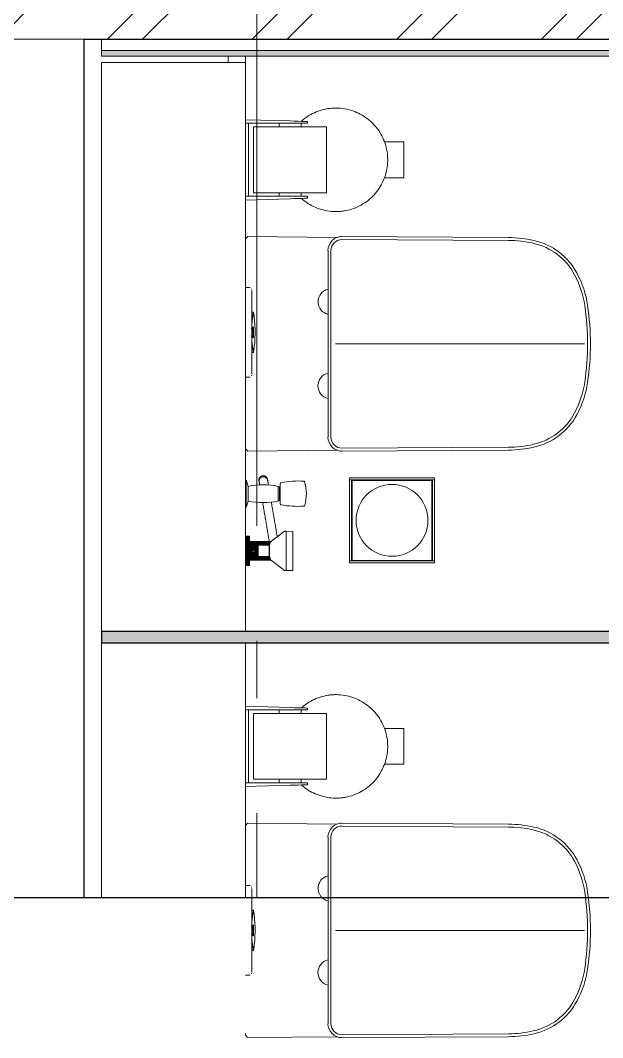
# Model space of a CAD drawing. Header units: millimetres. Extents: x -187347 to 135007, y -6415 to 292048.
# Drawn here: x -45351 to -44339, y -6281 to -4512 of the extents above; entities that cross this region are included whole.
import ezdxf

# ---------------------------------------------------------------- set-up
doc = ezdxf.new("R2010")
doc.units = ezdxf.units.MM
doc.header["$LTSCALE"] = 100
doc.linetypes.add('Z_LINE-CNTR', pattern=[17, 12, -2, 1, -2])
for name, color, linetype, lineweight in [('A-DETL-GENF', 7, 'Continuous', 5), ('A-FLOR', 7, 'Continuous', 5), ('A-GENM', 7, 'Continuous', 5), ('A-WALL', 7, 'Continuous', 5), ('A-WALL-FNSH', 7, 'Continuous', 5), ('A-WALL-PATT', 7, 'Continuous', 5), ('I-FURN', 7, 'Continuous', 5), ('P-SANR-FIXT', 7, 'Continuous', 5), ('Q-SPCQ', 7, 'Continuous', 5), ('S-GRID', 7, 'Continuous', 5)]:
    doc.layers.add(name, color=color, linetype=linetype, lineweight=lineweight)
doc.layers.add('Tracklength', color=4, linetype='Continuous')

# ---------------------------------------------------------------- blocks, each defined once
blk = doc.blocks.new('OCC_AR_SEQ_Tissue Dispense SAMARr - Toilet Paper Dispenser-V53-BLOCK WORK - GROUND FLOOR PLAN - FOR SITE')
at = {"layer": 'Q-SPCQ', "color": 253, "true_color": 0xaaaaaa}
for p, q in [((-1029.1, -47780), (-1026.8, -47857.8)), ((-1022.7, -47780), (-1022.7, -47857.8)), ((-1022.7, -47780), (-1022.7, -47785.7)), ((-895.7, -47857.8), (-895.7, -47780)), ((-895.7, -47785.7), (-895.7, -47780)), ((-891.7, -47857.8), (-889.4, -47780)), ((-895.7, -47785.7), (-1022.7, -47785.7)), ((-902.1, -47794.3), (-1016.4, -47794.3)), ((-1016.4, -47857.8), (-1016.4, -47794.3)), ((-902.1, -47794.3), (-902.1, -47857.8)), ((-1016.4, -47838.7), (-1022.7, -47838.7)), ((-895.7, -47838.7), (-902.1, -47838.7)), ((-1022.7, -47857.8), (-1022.7, -47888)), ((-1016.4, -47921.1), (-1016.4, -47857.8)), ((-902.1, -47857.8), (-902.1, -47921.1)), ((-895.7, -47888), (-895.7, -47857.8)), ((-1022.7, -47876.8), (-1016.4, -47876.8)), ((-902.1, -47876.8), (-895.7, -47876.8)), ((-1025.9, -47888), (-1022.7, -47888)), ((-895.7, -47888), (-892.5, -47888)), ((-1016.4, -47921.3), (-902.1, -47921.3))]:
    blk.add_line(p, q, dxfattribs=at)
at = {"layer": 'Q-SPCQ', "color": 253, "true_color": 0xaaaaaa, "flags": 128}
for points in [[(-1026.8, -47857.8), (-1026.6, -47865), (-1026.4, -47871.8), (-1026.2, -47877.8), (-1026.1, -47882.6), (-1026, -47886), (-1025.9, -47887.7)], [(-892.5, -47887.7), (-892.5, -47886), (-892.4, -47882.6), (-892.3, -47877.8), (-892.1, -47871.8), (-891.9, -47865), (-891.7, -47857.8)]]:
    blk.add_lwpolyline(points, dxfattribs=at)
blk = doc.blocks.new('AR-PL_Grohe_Water_Closet-Floor_Mounted_12S_Trap - 39119001-V91-BLOCK WORK - GROUND FLOOR PLAN - FOR SITE')
at = {"layer": 'A-DETL-GENF'}
for p, q in [((-186.5, -96), (-184.8, -250.8)), ((184.8, -250.8), (186.5, -96)), ((-162.3, -235.4), (162.3, -235.4)), ((162.3, -240.4), (-162.3, -240.4)), ((-186.5, -259.5), (-184.8, -549)), ((-181.5, -259.5), (-179.8, -549)), ((179.8, -549), (181.5, -259.5)), ((184.8, -549), (186.5, -259.5))]:
    blk.add_line(p, q, dxfattribs=at)
for centre, radius, start, end in [((-179.3, -99.8), 8.09, 90, 152.1752), ((179.3, -99.8), 8.09, 27.8248, 90), ((-73.2, -240.5), 22.6, 13.0288, 166.9712), ((73.2, -240.5), 22.5, 13.0288, 166.9712), ((-162.3, -259.5), 24.2, 90, 180), ((-162.3, -259.5), 19.2, 90, 179.9592), ((162.3, -259.5), 24.2, 360, 90), ((162.3, -259.5), 19.2, 0.0408, 90), ((-162.3, -259.5), 24.2, 158.8703, 180), ((162.3, -259.5), 24.2, 360, 21.1297), ((28.2, -547.1), 213, 180.4999, 192.5264), ((28.2, -547.1), 208, 180.5019, 192.5264), ((-28.2, -547.1), 208, 347.4736, 359.4981), ((-28.2, -547.1), 213, 347.4736, 359.5001), ((-69.8, -569), 112.5, 192.5171, 242.0553), ((-69.8, -569), 107.5, 192.5171, 242.0553), ((69.8, -569), 107.5, 297.9453, 347.4835), ((69.8, -569), 112.5, 297.9453, 347.4835), ((-41.5, -515.6), 173, 242.0448, 261.4808), ((-41.5, -515.6), 168, 242.0448, 261.4808), ((41.5, -515.6), 168, 278.5192, 297.9552), ((41.5, -515.6), 173, 278.5192, 297.9552), ((0, -238.6), 453, 261.4808, 278.5192), ((0, -238.6), 448, 261.4808, 278.5192)]:
    blk.add_arc(centre, radius, start, end, dxfattribs=at)
at = {"layer": 'P-SANR-FIXT'}
blk.add_line((0, -248.2), (0, -681.1), dxfattribs=at)
blk = doc.blocks.new('OCC_AR_FUR_TrashBox Face Based 01 SAMAR - TrashBox-WasteBin-3Lt-Vitra-ArkitektaSeries-A44054-V92-BLOCK WORK - GROUND FLOOR PLAN - FOR SITE')
at = {"layer": 'I-FURN'}
for p, q in [((-31.4, 84.2), (-31.4, 118)), ((31.2, 118), (-31.4, 118)), ((31.2, 118), (31.2, 84.3))]:
    blk.add_line(p, q, dxfattribs=at)
at = {"layer": 'I-FURN', "flags": 128}
for points in [[(0, 90), (-3.6, 89.9), (-7.2, 89.7), (-10.8, 89.4), (-14.3, 88.9), (-17.9, 88.2), (-21.4, 87.4), (-24.9, 86.5), (-28.3, 85.4), (-31.7, 84.2), (-35, 82.9), (-38.3, 81.4), (-41.6, 79.8), (-44.7, 78.1), (-47.8, 76.3), (-50.8, 74.3), (-53.7, 72.2), (-56.6, 70), (-59.3, 67.7), (-62, 65.2), (-64.6, 62.7), (-67, 60.1), (-69.4, 57.3), (-71.6, 54.5), (-73.7, 51.6), (-75.7, 48.6), (-77.6, 45.6), (-79.4, 42.4), (-81, 39.2), (-82.5, 35.9), (-83.9, 32.6), (-85.1, 29.2), (-86.2, 25.8), (-87.2, 22.3), (-88, 18.8), (-88.7, 15.3), (-89.2, 11.7), (-89.6, 8.2), (-89.9, 4.6), (-90, 1), (-90, -2.6), (-89.8, -6.2), (-89.5, -9.8), (-89, -13.4), (-88.4, -16.9), (-87.6, -20.4), (-86.8, -23.9), (-85.7, -27.4), (-84.6, -30.8), (-83.3, -34.2), (-81.8, -37.5), (-80.3, -40.7), (-78.6, -43.9), (-76.8, -47), (-74.8, -50), (-72.8, -53), (-70.6, -55.8), (-68.3, -58.6), (-67, -60.1)], [(67, -60.1), (69.4, -57.3), (71.6, -54.5), (73.7, -51.6), (75.7, -48.6), (77.6, -45.6), (79.4, -42.4), (81, -39.2), (82.5, -35.9), (83.9, -32.6), (85.1, -29.2), (86.2, -25.8), (87.2, -22.3), (88, -18.8), (88.7, -15.3), (89.2, -11.7), (89.6, -8.2), (89.9, -4.6), (90, -1), (90, 2.6), (89.8, 6.2), (89.5, 9.8), (89, 13.4), (88.4, 16.9), (87.6, 20.4), (86.8, 23.9), (85.7, 27.4), (84.6, 30.8), (83.3, 34.2), (81.8, 37.5), (80.3, 40.7), (78.6, 43.9), (76.8, 47), (74.8, 50), (72.8, 53), (70.6, 55.8), (68.3, 58.6), (65.9, 61.3), (63.4, 63.9), (60.8, 66.4), (58.1, 68.7), (55.3, 71), (52.4, 73.2), (49.4, 75.2), (46.4, 77.1), (43.3, 78.9), (40.1, 80.6), (36.8, 82.1), (33.5, 83.5), (30.1, 84.8), (26.7, 85.9), (23.3, 86.9), (19.8, 87.8), (16.3, 88.5), (12.7, 89.1), (9.1, 89.5), (5.5, 89.8), (1.9, 90), (0, 90)]]:
    blk.add_lwpolyline(points, dxfattribs=at)
at = {"layer": 'I-FURN'}
for start, end in [(180, 190), (180, 190), (0, 10), (0, 10)]:
    blk.add_arc((0, 0), 90, start, end, dxfattribs=at)
blk = doc.blocks.new('AR_PL_Toilet_Spray SAMAR - AR_PL_Toilet_Spray SAMAR-V52-BLOCK WORK - GROUND FLOOR PLAN - FOR SITE')
at = {"layer": 'A-GENM'}
for p, q in [((76.7, 0), (76.7, -1.6)), ((76.7, -1.6), (122.2, -1.6)), ((77.2, -2.2), (86.7, -5)), ((86.7, -5), (112.7, -5)), ((112.2, -5), (121.7, -2.2)), ((122.2, -1.6), (122.2, 0)), ((88.8, -60.8), (81.5, -60.8)), ((86.7, -57), (87.5, -57)), ((111.4, -57), (87.5, -57)), ((87.5, -57), (87.5, -59.1)), ((87.5, -59.1), (88.8, -59.1)), ((88.8, -59.1), (110.1, -59.1)), ((88.8, -59.1), (88.8, -60.8)), ((88.8, -60.8), (110.4, -60.8)), ((110.1, -60.8), (110.1, -59.1)), ((110.1, -59.1), (111.4, -59.1)), ((117.4, -60.8), (110.1, -60.8)), ((111.4, -59.1), (111.4, -57)), ((111.4, -57), (112.2, -57))]:
    blk.add_line(p, q, dxfattribs=at)
for centre, radius, start, end in [((77.3, -1.6), 0.624, 180, 254), ((206.4, -31), 122.5, 167.7371, 192.2629), ((-7.5, -31), 122.5, 347.7371, 12.2629), ((121.6, -1.6), 0.624, 286, 360), ((236.5, -91.3), 159.1, 169.358, 183.7994), ((81.5, -62.2), 1.44, 90, 169.358), ((117.4, -62.3), 1.44, 10.642, 90), ((-37.6, -91.4), 159.1, 356.2006, 10.642), ((78.7, -101.8), 0.993, 183.7994, 251.7314), ((99.5, -39), 67.2, 251.7314, 288.4606), ((120.2, -101.9), 0.993, 302.9812, 356.2006)]:
    blk.add_arc(centre, radius, start, end, dxfattribs=at)
at = {"layer": 'P-SANR-FIXT'}
for p, q in [((-25.7, 0), (-25.7, -7)), ((-25.7, 0), (-25.7, -7)), ((-25.7, 0), (-25.7, -7)), ((-25.7, -7), (-25.6, -7)), ((-25.7, -7), (-25.7, -7)), ((-25.6, 0), (-25.6, -7)), ((-25.6, 0), (-25.6, -7)), ((-25.6, -7), (-25.4, -7)), ((-25.5, 0), (-25.5, -7)), ((-25.4, 0), (-25.4, -7)), ((-25.4, -7), (-25.2, -7)), ((-25.3, 0), (-25.3, -7)), ((-25.2, 0), (-25.2, -7)), ((-25.2, -7), (-24.9, -7)), ((-25, 0), (-25, -7)), ((-24.9, 0), (-24.9, -7)), ((-24.9, -7), (-24.5, -7)), ((-24.7, 0), (-24.7, -7)), ((-24.5, 0), (-24.5, -7)), ((-24.5, -7), (-24.1, -7)), ((-24.3, 0), (-24.3, -7)), ((-24.1, 0), (-24.1, -7)), ((-24.1, -7), (-23.5, -7)), ((-23.8, 0), (-23.8, -7)), ((-23.4, -7), (-23.8, -7)), ((-23.5, 0), (-23.5, -7)), ((-23.5, -7), (-23, -7)), ((-23.4, 0), (-23.4, -7)), ((-22.9, -7), (-23.4, -7)), ((-23, 0), (-23, -7)), ((-23, -7), (-22.4, -7)), ((-22.9, 0), (-22.9, -7)), ((-22.4, 0), (-22.4, -7)), ((-22.4, -7), (-21.7, -7)), ((-22.3, -7), (-22.3, 0)), ((-21.7, 0), (-21.7, -7)), ((-21.7, 0), (-21.7, -7)), ((-21.1, -7), (-21.7, -7)), ((-21.7, -7), (-21, -7)), ((-21.1, 0), (-21.1, -7)), ((-21, 0), (-21, -7)), ((-21, -7), (-20.2, -7)), ((-20.3, 0), (-20.3, -7)), ((-20.2, 0), (-20.2, -7)), ((-20.2, -7), (-19.4, -7)), ((-19.6, 0), (-19.6, -7)), ((-19.4, 0), (-19.4, -7)), ((-19.4, -7), (-18.5, -7)), ((-18.8, 0), (-18.8, -7)), ((-18.5, 0), (-18.5, -7)), ((-18.5, -7), (-17.6, -7)), ((-17.9, 0), (-17.9, -7)), ((-17.6, 0), (-17.6, -7)), ((-17.6, -7), (-16.7, -7)), ((-17, 0), (-17, -7)), ((-16.7, 0), (-16.7, -7)), ((-16.7, -7), (-15.8, -7)), ((-16, 0), (-16, -7)), ((-15, -7), (-16, -7)), ((-15.6, -7), (-16, -7)), ((-16, -7), (-15.8, -7)), ((-16, -44.7), (-16, -7)), ((-15.8, 0), (-15.8, -7)), ((-15.8, -7), (-14.8, -7)), ((-15.8, -7), (-15.1, -7)), ((-15.8, -7), (-15.8, -44.5)), ((-14.6, -7), (-15.6, -7)), ((-15.6, -44.3), (-15.6, -7)), ((-15.1, -7), (-13.8, -7)), ((-15.1, -43.9), (-15.1, -7)), ((-15, 0), (-15, -7)), ((-14.8, 0), (-14.8, -7)), ((-14.8, -7), (-13.9, -7)), ((-14.6, -43.6), (-14.6, -7)), ((-13.9, 0), (-13.9, -7)), ((-13.9, 0), (-13.9, -7)), ((-13.9, -7), (-12.9, -7)), ((-13.8, -7), (-11.8, -7)), ((-13.8, -43.3), (-13.8, -7)), ((-13, -7), (-13, -43.7)), ((-12.9, 0), (-12.9, -7)), ((-12.9, -7), (-11.9, -7)), ((-12.8, 0), (-12.8, -7)), ((-11.6, -7), (-12.8, -7)), ((-12.3, -43.5), (-10.8, -7)), ((-11.9, 0), (-11.9, -7)), ((-11.9, -7), (-10.8, -7)), ((-11.8, -7), (-9.3, -7)), ((-11.8, -43.4), (-11.8, -7)), ((-10.7, -43.2), (-11.8, -7)), ((-10.5, -42.7), (-11.8, -7)), ((-11.6, 0), (-11.6, -7)), ((-10.8, 0), (-10.8, -7)), ((-10.8, -7), (-9.7, -7)), ((-10.8, -7), (-10.4, -42.6)), ((-10.5, -42.8), (-10.8, -7)), ((-10.4, 0), (-10.4, -7)), ((-9.7, 0), (-9.7, -7)), ((-9.7, -7), (-8.6, -7)), ((-9.3, -7), (-9.7, -22.4)), ((-9.3, -7), (-6.5, -7)), ((-9.1, -22.4), (-9.3, -7)), ((-9.2, 0), (-9.2, -7)), ((-7.9, -7), (-9.2, -7)), ((-8.6, 0), (-8.6, -7)), ((-8.6, -7), (-7.4, -7)), ((-8.4, -22.4), (-8.1, -7)), ((-8.1, -7), (-7.6, -22.4)), ((-7.9, 0), (-7.9, -7)), ((-6.7, -7), (-7.9, -7)), ((-7.4, 0), (-7.4, -7)), ((-7.4, -7), (-6.2, -7)), ((-6.5, -7), (-6.8, -22.4)), ((-6.7, 0), (-6.7, -7)), ((-6.5, -7), (-3.6, -7)), ((-6, -22.4), (-6.5, -7)), ((-6.2, 0), (-6.2, -7)), ((-6.2, -7), (-5, -7)), ((-5.9, -22.4), (-5.2, -7)), ((-5.4, 0), (-5.4, -7)), ((-5.2, -7), (-5, -22.4)), ((-5, 0), (-5, -7)), ((-5, -7), (-3.8, -7)), ((-3.6, -7), (-4.3, -22.4)), ((-4.1, 0), (-4.1, -7)), ((-3.8, 0), (-3.8, -7)), ((-3.8, -7), (-2.5, -7)), ((-3.6, -7), (-0.7, -7)), ((-3.4, -22.4), (-3.6, -7)), ((-2.5, -14), (-3.6, -7)), ((-2.5, -13.5), (-3.6, -7)), ((-2.3, -13), (-3.6, -7)), ((-2.1, -12.6), (-3.6, -7)), ((-3.3, -22.4), (-2.2, -7)), ((-2.7, 0), (-2.7, -7)), ((-2.7, -22.4), (-2.5, -14)), ((-2.5, -14.5), (-2.6, -22.4)), ((-2.5, 0), (-2.5, -7)), ((-2.5, -7), (-1.2, -7)), ((-2.3, -13), (-2.5, -13.5)), ((-2.5, -13.5), (-2.3, -13.1)), ((-2.5, -14), (-2.3, -13.1)), ((-2.5, -14), (-2.5, -13.5)), ((-2.5, -13.5), (-2.5, -14)), ((-2.5, -14.5), (-2.5, -14)), ((-2.5, -14), (-2.5, -14.5)), ((-2.3, -14.9), (-2.5, -14)), ((-2.5, -14.5), (-2.3, -15)), ((-2.3, -14.9), (-2.5, -14.5)), ((-2.5, -22.4), (-2.3, -15)), ((-2.4, -22.4), (-2.1, -15.4)), ((-2.3, -13.1), (-1.8, -12.2)), ((-2.1, -12.6), (-2.3, -13)), ((-2.3, -13.1), (-2.1, -12.6)), ((-2.3, -13), (-2.3, -13.1)), ((-2.3, -15), (-2.3, -14.9)), ((-2.1, -15.4), (-2.3, -14.9)), ((-1.8, -15.8), (-2.3, -14.9)), ((-2.3, -15), (-2.1, -15.4)), ((-2.2, -7), (-2.2, -22.4)), ((-2.1, -12.6), (-1.8, -12.2)), ((-1.8, -12.2), (-2.1, -12.6)), ((-1.8, -15.8), (-2.1, -15.4)), ((-2.1, -15.4), (-1.8, -15.8)), ((-1.8, -15.8), (-2.1, -22.4)), ((-0.7, -7), (-1.8, -12.2)), ((-1.8, -12.2), (-0.9, -11.7)), ((-1.3, -11.9), (-1.8, -12.2)), ((-1.8, -12.2), (-1.3, -11.9)), ((-1.8, -15.8), (-1.3, -16.1)), ((-1.3, -16.1), (-1.8, -15.8)), ((-0.9, -16.3), (-1.8, -15.8)), ((-1.5, -22.4), (-1.8, -15.8)), ((-1.4, 0), (-1.4, -7)), ((-1.3, -11.9), (-0.7, -7)), ((-0.7, -11.6), (-1.3, -11.9)), ((-1.3, -11.9), (-0.9, -11.7)), ((-1.3, -16.1), (-0.9, -16.3)), ((-1.3, -16.1), (-0.7, -16.4)), ((-1.3, -16.1), (-1.1, -22.4)), ((-1.2, 0), (-1.2, -7)), ((-1.2, -7), (0.1, -7)), ((-0.9, -11.7), (0, -11.5)), ((-0.9, -11.7), (-0.7, -11.6)), ((0, -16.5), (-0.9, -16.3)), ((-0.9, -16.3), (-0.7, -16.4)), ((-0.7, -7), (2.2, -7)), ((0.5, -11.5), (-0.7, -7)), ((-0.7, -7), (0, -11.5)), ((-0.7, -7), (-0.7, -11.6)), ((0, -11.5), (-0.7, -11.6)), ((-0.7, -11.6), (0, -11.5)), ((0, -16.5), (-0.7, -16.4)), ((-0.7, -16.4), (0, -16.5)), ((-0.7, -16.4), (-0.7, -22.4)), ((-0.5, -22.4), (0.7, -7)), ((-0.2, -22.4), (0, -16.5)), ((-0.1, 0), (-0.1, -7)), ((0, -11.5), (0.5, -11.5)), ((0.5, -11.5), (0, -11.5)), ((0, -11.5), (0.9, -11.7)), ((0.9, -16.3), (0, -16.5)), ((0, -16.5), (0.5, -16.5)), ((0.5, -16.5), (0, -16.5)), ((0.1, 0), (0.1, -7)), ((0.1, -7), (1.4, -7)), ((0.2, -22.4), (0.5, -16.5)), ((0.5, -11.5), (2.2, -7)), ((0.9, -11.7), (0.5, -11.5)), ((1, -11.7), (0.5, -11.5)), ((0.9, -16.3), (0.5, -16.5)), ((0.5, -16.5), (1, -16.3)), ((0.6, -22.4), (1, -16.3)), ((3.6, -7), (0.7, -7)), ((0.7, -7), (0.7, -22.4)), ((0.7, -7), (1.9, -22.4)), ((1, -11.7), (0.9, -11.7)), ((0.9, -11.7), (1.4, -11.9)), ((0.9, -11.7), (1.8, -12.2)), ((1.8, -15.8), (0.9, -16.3)), ((1.4, -16.1), (0.9, -16.3)), ((1, -16.3), (0.9, -16.3)), ((1, -11.7), (2.2, -7)), ((1.4, -11.9), (1, -11.7)), ((1, -16.3), (1.4, -16.1)), ((1.4, -22.4), (1, -16.3)), ((1.2, 0), (1.2, -7)), ((1.4, 0), (1.4, -7)), ((1.4, -7), (2.7, -7)), ((2.2, -7), (1.4, -11.9)), ((1.8, -12.2), (1.4, -11.9)), ((1.4, -11.9), (1.8, -12.2)), ((1.4, -16.1), (1.8, -15.8)), ((1.8, -15.8), (1.4, -16.1)), ((1.7, -22.4), (1.4, -16.1)), ((1.8, -12.2), (2.2, -7)), ((1.8, -12.2), (2.1, -12.6)), ((2.1, -12.6), (1.8, -12.2)), ((1.8, -12.2), (2.3, -13.1)), ((2.3, -14.9), (1.8, -15.8)), ((1.8, -15.8), (2.1, -15.4)), ((2.1, -15.4), (1.8, -15.8)), ((2, -22.4), (1.8, -15.8)), ((2.2, -7), (2.1, -12.6)), ((2.3, -13), (2.1, -12.6)), ((2.1, -12.6), (2.3, -13.1)), ((2.3, -14.9), (2.1, -15.4)), ((2.1, -15.4), (2.3, -15)), ((2.1, -15.4), (2.3, -22.4)), ((2.2, -7), (5.2, -7)), ((2.3, -13), (2.2, -7)), ((2.5, -13.5), (2.2, -7)), ((2.2, -7), (2.5, -14)), ((2.5, -13.5), (2.3, -13)), ((2.3, -13), (2.3, -13.1)), ((2.3, -13.1), (2.5, -13.5)), ((2.3, -13.1), (2.5, -14)), ((2.5, -14), (2.3, -14.9)), ((2.5, -14.5), (2.3, -14.9)), ((2.3, -15), (2.5, -14.5)), ((2.3, -14.9), (2.3, -15)), ((2.4, -22.4), (2.3, -15)), ((2.5, 0), (2.5, -7)), ((2.5, -14), (5.2, -7)), ((2.5, -14), (2.5, -13.5)), ((2.5, -13.5), (2.5, -14)), ((2.5, -14), (2.5, -14.5)), ((2.5, -14.5), (2.5, -14)), ((2.6, -22.4), (2.5, -14)), ((2.5, -14.5), (2.5, -22.4)), ((2.7, 0), (2.7, -7)), ((2.7, -7), (4.1, -7)), ((3.5, -22.4), (3.6, -7)), ((6.5, -7), (3.6, -7)), ((3.6, -7), (4.6, -22.4)), ((3.8, 0), (3.8, -7)), ((5, -7), (3.8, -7)), ((4.1, 0), (4.1, -7)), ((4.1, -7), (5.4, -7)), ((5.2, -7), (4.1, -22.4)), ((5, 0), (5, -7)), ((6.2, -7), (5, -7)), ((5.2, -7), (8.1, -7)), ((6.1, -22.4), (5.2, -7)), ((5.2, -7), (5.5, -22.4)), ((5.4, 0), (5.4, -7)), ((5.4, -7), (6.7, -7)), ((6.2, 0), (6.2, -7)), ((6.5, -7), (6.3, -22.4)), ((6.9, -22.4), (6.5, -7)), ((6.7, 0), (6.7, -7)), ((6.7, -7), (7.9, -7)), ((7.4, 0), (7.4, -7)), ((8.1, -7), (7.8, -22.4)), ((7.9, 0), (7.9, -7)), ((7.9, -7), (9.2, -7)), ((8.1, -7), (10.8, -7)), ((8.3, -22.4), (8.1, -7)), ((8.5, -22.4), (9.3, -7)), ((8.6, 0), (8.6, -7)), ((9.1, -22.4), (9.3, -7)), ((9.2, 0), (9.2, -7)), ((9.2, -7), (10.4, -7)), ((9.3, -7), (9.7, -22.4)), ((9.7, 0), (9.7, -7)), ((10.8, -7), (10, -22.4)), ((10.8, -7), (10.3, -42.3)), ((10.4, 0), (10.4, -7)), ((10.4, -7), (11.6, -7)), ((10.5, -42.3), (10.8, -7)), ((10.5, -42.3), (11.8, -7)), ((10.8, 0), (10.8, -7)), ((11.9, -7), (10.8, -7)), ((10.8, -7), (13, -7)), ((10.8, -42.3), (11.8, -7)), ((12.2, -42.5), (10.8, -7)), ((11.6, 0), (11.6, -7)), ((11.6, -7), (12.8, -7)), ((11.8, -7), (11.8, -42.4)), ((11.9, 0), (11.9, -7)), ((12.9, -7), (11.9, -7)), ((12.8, 0), (12.8, -7)), ((12.8, -7), (13.9, -7)), ((12.9, 0), (12.9, -7)), ((13, -7), (14.6, -7)), ((13, -7), (13, -42.8)), ((13.8, -43.3), (13.8, -7)), ((13.9, 0), (13.9, -7)), ((13.9, 0), (13.9, -7)), ((13.9, -7), (15, -7)), ((14.6, -7), (15.6, -7)), ((14.6, -43.8), (14.6, -7)), ((14.8, 0), (14.8, -7)), ((15, 0), (15, -7)), ((15, -7), (16, -7)), ((15.8, -7), (15.1, -7)), ((15.1, -7), (15.1, -44.2)), ((15.6, -7), (16, -7)), ((15.6, -44.5), (15.6, -7)), ((15.8, 0), (15.8, -7)), ((15.8, -44.7), (15.8, -7)), ((16, 0), (16, -7)), ((16, -7), (17, -7)), ((16, -7), (16, -44.8)), ((16.7, 0), (16.7, -7)), ((17.6, -7), (16.7, -7)), ((17, 0), (17, -7)), ((17, -7), (17.9, -7)), ((17.6, 0), (17.6, -7)), ((17.9, 0), (17.9, -7)), ((17.9, -7), (18.8, -7)), ((18.5, 0), (18.5, -7)), ((18.8, 0), (18.8, -7)), ((18.8, -7), (19.6, -7)), ((19.4, 0), (19.4, -7)), ((20.2, -7), (19.4, -7)), ((19.6, 0), (19.6, -7)), ((19.6, -7), (20.3, -7)), ((20.2, 0), (20.2, -7)), ((20.3, 0), (20.3, -7)), ((20.3, -7), (21.1, -7)), ((21, 0), (21, -7)), ((21.1, 0), (21.1, -7)), ((21.1, -7), (21.7, -7)), ((21.7, 0), (21.7, -7)), ((21.7, 0), (21.7, -7)), ((21.7, -7), (22.3, -7)), ((22.3, 0), (22.3, -7)), ((22.3, -7), (22.9, -7)), ((22.4, 0), (22.4, -7)), ((22.9, 0), (22.9, -7)), ((22.9, -7), (23.4, -7)), ((23, 0), (23, -7)), ((23.4, 0), (23.4, -7)), ((23.4, -7), (23.8, -7)), ((23.5, 0), (23.5, -7)), ((23.8, 0), (23.8, -7)), ((23.8, -7), (24.3, -7)), ((24.1, 0), (24.1, -7)), ((24.3, 0), (24.3, -7)), ((24.3, -7), (24.7, -7)), ((24.5, 0), (24.5, -7)), ((24.7, 0), (24.7, -7)), ((24.7, -7), (25, -7)), ((24.9, 0), (24.9, -7)), ((25, 0), (25, -7)), ((25, -7), (25.3, -7)), ((25.2, 0), (25.2, -7)), ((25.3, 0), (25.3, -7)), ((25.3, -7), (25.5, -7)), ((25.4, 0), (25.4, -7)), ((25.5, 0), (25.5, -7)), ((25.5, -7), (25.6, -7)), ((25.6, 0), (25.6, -7)), ((25.6, 0), (25.6, -7)), ((25.6, -7), (25.7, -7)), ((25.7, 0), (25.7, -7)), ((25.7, 0), (25.7, -7)), ((25.7, 0), (25.7, -7)), ((25.7, -7), (25.7, -7)), ((-10, -41.2), (-10, -22.4)), ((10, -22.4), (-10, -22.4)), ((10, -22.4), (10, -41.2)), ((120.2, -24), (114.3, -24.9)), ((-17, -45.6), (-32.1, -64.9)), ((-10, -37.6), (-10.1, -42.5)), ((-10, -42.1), (-10, -41.2)), ((-10, -41.2), (10, -41.2)), ((-10, -42.1), (10, -42.1)), ((10, -38.4), (10.1, -42.3)), ((10, -41.2), (10, -42.1)), ((32.1, -64.9), (17, -45.6)), ((114, -40.2), (122.7, -38.7)), ((-34.1, -71.2), (-33.9, -82.6)), ((-34.1, -71.2), (0, -71.2)), ((-15, -82.3), (-33.9, -82.6)), ((-33.9, -82.6), (0, -82.6)), ((0, -71.2), (34.1, -71.2)), ((0, -82.6), (33.9, -82.6)), ((33.9, -82.6), (34.1, -71.2))]:
    blk.add_line(p, q, dxfattribs=at)
at = {"layer": 'P-SANR-FIXT', "flags": 128}
for points in [[(12.4, -42.3), (14, -42.1), (15.7, -41.8), (17.4, -41.5), (19.2, -41.2), (21.1, -40.9), (23, -40.5), (25, -40.2), (27.1, -39.8), (29.2, -39.5), (31.3, -39.1), (33.5, -38.7), (35.7, -38.4), (38, -38), (40.3, -37.6), (42.7, -37.2), (45.1, -36.8), (47.5, -36.4), (49.9, -36), (52.3, -35.5), (54.8, -35.1), (57.2, -34.7), (59.7, -34.3), (62.1, -33.9), (64.6, -33.4), (67.1, -33), (69.5, -32.6), (71.9, -32.2), (74.3, -31.8), (76.7, -31.4), (79.1, -31), (81.4, -30.6), (83.7, -30.2)], [(114.4, -24.9), (115.5, -24.7), (116.6, -24.6), (117.5, -24.4), (118.4, -24.3), (119.2, -24.1), (119.9, -24), (120.4, -23.9), (120.9, -23.8), (121.3, -23.8), (121.6, -23.7), (121.8, -23.7), (121.9, -23.6), (121.9, -23.6), (121.8, -23.7), (121.7, -23.7), (121.4, -23.7), (121, -23.8), (120.5, -23.9), (120.2, -24)], [(122, -23.6), (122.3, -23.6), (122.5, -23.6), (122.8, -23.5), (123.1, -23.5), (123.4, -23.5), (123.7, -23.6), (124, -23.6), (124.3, -23.6), (124.6, -23.7), (124.9, -23.7), (125.2, -23.8), (125.5, -23.9), (125.8, -24), (126.1, -24.1), (126.3, -24.2), (126.6, -24.4), (126.9, -24.5), (127.1, -24.6), (127.4, -24.8), (127.6, -25), (127.9, -25.2), (128.1, -25.4), (128.3, -25.6), (128.5, -25.8), (128.8, -26), (129, -26.2), (129.1, -26.4), (129.3, -26.7), (129.5, -26.9), (129.6, -27.2), (129.8, -27.4), (129.9, -27.7), (130.1, -28), (130.2, -28.3), (130.3, -28.5), (130.4, -28.8), (130.5, -29.1), (130.5, -29.4), (130.6, -29.7), (130.6, -29.8)], [(130.6, -29.8), (130.7, -30.1), (130.7, -30.4), (130.7, -30.7), (130.7, -31), (130.7, -31.3), (130.7, -31.6), (130.7, -31.9), (130.6, -32.2), (130.6, -32.5), (130.5, -32.8), (130.4, -33), (130.4, -33.3), (130.3, -33.6), (130.2, -33.9), (130, -34.2), (129.9, -34.4), (129.8, -34.7), (129.6, -35), (129.4, -35.2), (129.3, -35.5), (129.1, -35.7), (128.9, -35.9), (128.7, -36.2), (128.5, -36.4), (128.3, -36.6), (128, -36.8), (127.8, -37), (127.6, -37.1), (127.3, -37.3), (127.1, -37.5), (126.8, -37.6), (126.5, -37.8), (126.3, -37.9), (126, -38), (125.7, -38.1), (125.4, -38.2), (125.1, -38.3), (124.9, -38.4), (124.6, -38.4), (124.5, -38.4)], [(-17, -45.6), (-16.8, -45.3), (-16.5, -45), (-16.3, -44.8), (-16, -44.5), (-15.7, -44.3), (-15.4, -44), (-15.1, -43.8), (-14.8, -43.6), (-14.5, -43.4), (-14.2, -43.2), (-13.9, -43.1), (-13.6, -42.9), (-13.2, -42.7), (-12.9, -42.6), (-12.5, -42.5), (-12.2, -42.4), (-11.8, -42.3), (-11.5, -42.2), (-11.1, -42.2), (-10.7, -42.1), (-10.4, -42.1), (-10, -42.1), (-9.8, -42.1)], [(0, -42.1), (-0.4, -42.1), (-0.8, -42.1), (-1.2, -42.1), (-1.6, -42.1), (-1.9, -42.1), (-2.3, -42.1), (-2.7, -42.1), (-3.1, -42.1), (-3.4, -42.1), (-3.8, -42.1), (-4.2, -42.1), (-4.5, -42.1), (-4.9, -42.1), (-5.2, -42.1), (-5.5, -42.1), (-5.8, -42.1), (-6.1, -42.1), (-6.4, -42.1), (-6.7, -42.1), (-7, -42.1), (-7.3, -42.1), (-7.5, -42.1), (-7.8, -42.1), (-8, -42.1), (-8.2, -42.1), (-8.4, -42.1), (-8.6, -42.1), (-8.8, -42.1), (-9, -42.1), (-9.1, -42.1), (-9.2, -42.1), (-9.4, -42.1), (-9.5, -42.1), (-9.6, -42.1), (-9.6, -42.1), (-9.7, -42.1), (-9.7, -42.1), (-9.8, -42.1), (-9.8, -42.1)], [(-9.8, -42.1), (-9.8, -42.1), (-9.7, -42.1), (-9.7, -42.1), (-9.6, -42.1), (-9.6, -42.1), (-9.5, -42.1), (-9.4, -42.1), (-9.3, -42.1), (-9.1, -42.1), (-9, -42.1), (-8.8, -42.1), (-8.7, -42.1), (-8.5, -42.1), (-8.3, -42.1), (-8.1, -42.1), (-7.8, -42.1), (-7.6, -42.1), (-7.3, -42.1), (-7.1, -42.1), (-6.8, -42.1), (-6.5, -42.1), (-6.2, -42.1), (-5.9, -42.1), (-5.6, -42.1), (-5.3, -42.1), (-4.9, -42.1), (-4.6, -42.1), (-4.3, -42.1), (-3.9, -42.1), (-3.5, -42.1), (-3.2, -42.1), (-2.8, -42.1), (-2.4, -42.1), (-2, -42.1), (-1.7, -42.1), (-1.3, -42.1), (-0.9, -42.1), (-0.5, -42.1), (-0.1, -42.1), (0, -42.1)], [(0, -42.1), (0.4, -42.1), (0.8, -42.1), (1.2, -42.1), (1.6, -42.1), (1.9, -42.1), (2.3, -42.1), (2.7, -42.1), (3.1, -42.1), (3.4, -42.1), (3.8, -42.1), (4.2, -42.1), (4.5, -42.1), (4.9, -42.1), (5.2, -42.1), (5.5, -42.1), (5.8, -42.1), (6.1, -42.1), (6.4, -42.1), (6.7, -42.1), (7, -42.1), (7.3, -42.1), (7.5, -42.1), (7.8, -42.1), (8, -42.1), (8.2, -42.1), (8.4, -42.1), (8.6, -42.1), (8.8, -42.1), (9, -42.1), (9.1, -42.1), (9.2, -42.1), (9.4, -42.1), (9.5, -42.1), (9.6, -42.1), (9.6, -42.1), (9.7, -42.1), (9.7, -42.1), (9.8, -42.1), (9.8, -42.1)], [(9.8, -42.1), (9.8, -42.1), (9.7, -42.1), (9.7, -42.1), (9.6, -42.1), (9.6, -42.1), (9.5, -42.1), (9.4, -42.1), (9.3, -42.1), (9.1, -42.1), (9, -42.1), (8.8, -42.1), (8.7, -42.1), (8.5, -42.1), (8.3, -42.1), (8.1, -42.1), (7.8, -42.1), (7.6, -42.1), (7.3, -42.1), (7.1, -42.1), (6.8, -42.1), (6.5, -42.1), (6.2, -42.1), (5.9, -42.1), (5.6, -42.1), (5.3, -42.1), (4.9, -42.1), (4.6, -42.1), (4.3, -42.1), (3.9, -42.1), (3.5, -42.1), (3.2, -42.1), (2.8, -42.1), (2.4, -42.1), (2, -42.1), (1.7, -42.1), (1.3, -42.1), (0.9, -42.1), (0.5, -42.1), (0.1, -42.1), (0, -42.1)], [(9.8, -42.1), (10.1, -42.1), (10.5, -42.1), (10.9, -42.1), (11.2, -42.2), (11.6, -42.3), (12, -42.3), (12.3, -42.4), (12.7, -42.5), (13, -42.7), (13.3, -42.8), (13.7, -43), (14, -43.1), (14.3, -43.3), (14.6, -43.5), (15, -43.7), (15.3, -43.9), (15.5, -44.1), (15.8, -44.4), (16.1, -44.6), (16.4, -44.9), (16.6, -45.1), (16.8, -45.4), (17, -45.6)], [(85.2, -45.1), (82.9, -45.5), (80.5, -45.9), (78.2, -46.3), (75.8, -46.7), (73.3, -47.2), (70.9, -47.6), (68.5, -48), (66, -48.4), (63.5, -48.8), (61.1, -49.3), (58.6, -49.7), (56.2, -50.1), (53.7, -50.5), (51.3, -50.9), (48.9, -51.3), (46.5, -51.7), (44.1, -52.2), (41.8, -52.5), (39.5, -52.9), (37.2, -53.3), (35, -53.7), (32.8, -54.1), (30.7, -54.4), (28.6, -54.8), (26.6, -55.1), (24.7, -55.5), (24, -55.6)], [(124.5, -38.4), (124.4, -38.4), (124.3, -38.5), (124, -38.5), (123.7, -38.6), (123.3, -38.6), (122.7, -38.7), (122.1, -38.8), (121.4, -39), (120.5, -39.1), (119.6, -39.3), (118.6, -39.4), (117.5, -39.6), (116.3, -39.8), (115.1, -40), (114, -40.2)], [(122.7, -38.7), (123.2, -38.6), (123.7, -38.6), (124, -38.5), (124.3, -38.5), (124.4, -38.4), (124.5, -38.4)], [(-34.1, -71.2), (-34.1, -70.9), (-34.1, -70.5), (-34.1, -70.1), (-34.1, -69.7), (-34.1, -69.4), (-34, -69), (-33.9, -68.6), (-33.8, -68.3), (-33.7, -67.9), (-33.6, -67.6), (-33.5, -67.2), (-33.3, -66.9), (-33.2, -66.5), (-33, -66.2), (-32.8, -65.9), (-32.6, -65.6), (-32.4, -65.2), (-32.2, -64.9), (-32.1, -64.9)], [(32.1, -64.9), (32.4, -65.2), (32.6, -65.5), (32.8, -65.8), (33, -66.1), (33.1, -66.4), (33.3, -66.8), (33.4, -67.1), (33.6, -67.5), (33.7, -67.8), (33.8, -68.2), (33.9, -68.5), (34, -68.9), (34, -69.3), (34.1, -69.6), (34.1, -70), (34.1, -70.4), (34.1, -70.8), (34.1, -71.1), (34.1, -71.2)]]:
    blk.add_lwpolyline(points, dxfattribs=at)
at = {"layer": 'P-SANR-FIXT'}
for start, end in [(90.9123, 104.7362), (75.2638, 89.0877)]:
    blk.add_arc((0, -52.1), 10, start, end, dxfattribs=at)
for points, knots in [([(119.1, -24.2), (119.8, -24), (121.5, -23.7), (123.9, -24.2), (126.2, -25.5), (127.8, -27.6), (128.4, -29.3), (128.5, -30.1)], [-0.5478699, -0.5478699, -0.5478699, -0.5478699, -0.4444444, -0.3333333, -0.2222222, -0.1111111, 0, 0, 0, 0]), ([(128.5, -30.1), (128.7, -31), (128.7, -32.8), (127.8, -35.2), (126.2, -37.3), (124, -38.5), (122.4, -38.8), (121.6, -38.8)], [-1, -1, -1, -1, -0.8888889, -0.7777778, -0.6666667, -0.5555556, -0.4523947, -0.4523947, -0.4523947, -0.4523947])]:
    blk.add_open_spline(points, degree=3, knots=knots, dxfattribs=at)
blk = doc.blocks.new('Drain_practicus_45270_11__ó75_vert_cover_in_st_l_steel_138x138_45270_11_kessel1 SAMAR - Kessel AG 45270_11 en-5428865-BLOCK WORK - GROUND FLOOR PLAN - FOR SITE')
at = {"layer": 'P-SANR-FIXT'}
for p, q in [((74, 74), (-74, 74)), ((-74, 74), (-74, 70.5)), ((74, 70.5), (74, 74)), ((-70.5, 70.5), (-74, 70.5)), ((-74, 70.5), (-74, -70.5)), ((-74, 70.5), (74, 70.5)), ((-70.5, -70.5), (-70.5, 70.5)), ((69.5, 69.5), (-69.5, 69.5)), ((-69.5, 69.5), (-69.5, -69.5)), ((69.5, -69.5), (69.5, 69.5)), ((74, 70.5), (70.5, 70.5)), ((70.5, 70.5), (70.5, -70.5)), ((74, -70.5), (74, 70.5)), ((74, -70.5), (-74, -70.5)), ((-74, -70.5), (-74, -74)), ((-74, -70.5), (-70.5, -70.5)), ((-69.5, -69.5), (69.5, -69.5)), ((70.5, -70.5), (74, -70.5)), ((74, -74), (74, -70.5)), ((-74, -74), (74, -74))]:
    blk.add_line(p, q, dxfattribs=at)
for start, end in [(0, 180), (180, 0)]:
    blk.add_arc((0, 0), 62.5, start, end, dxfattribs=at)
blk = doc.blocks.new('PlumbingFixture_GroheLimited_SkateAir_WallPlate samar _38505000_METRIC - 38505000-5867127-BLOCK WORK - GROUND FLOOR PLAN - FOR SITE')
at = {"layer": 'P-SANR-FIXT'}
for p, q in [((311989, -76224.5), (311989, -76370.5)), ((312000, -76219.5), (311992.5, -76219.5)), ((311989.2, -76262.5), (311986, -76262.5)), ((311989, -76262.5), (311986, -76262.5)), ((311986.4, -76290.7), (311986.4, -76289.8)), ((311986.4, -76290.7), (311986.7, -76290.7)), ((311986.4, -76291.8), (311987.1, -76291.8)), ((311986.4, -76294.5), (311986.8, -76293.3)), ((311986.8, -76293.3), (311986.8, -76291.8)), ((311987.1, -76291.8), (311987.1, -76293.3)), ((311986.4, -76300.5), (311987.1, -76300.5)), ((311987.1, -76303.2), (311986.4, -76303.2)), ((311986.4, -76307), (311986.4, -76304.3)), ((311986.4, -76304.3), (311987.1, -76304.3)), ((311986.8, -76300.5), (311986.8, -76303.2)), ((311986.8, -76304.3), (311986.8, -76306.2)), ((311987.1, -76304.3), (311987.1, -76307)), ((311986, -76332.5), (311989.1, -76332.5)), ((311986, -76332.5), (311989, -76332.5)), ((311992.5, -76375.5), (312000, -76375.5))]:
    blk.add_line(p, q, dxfattribs=at)
at = {"layer": 'P-SANR-FIXT', "flags": 128}
for points in [[(311989, -76222.6), (311989, -76222.4), (311989.1, -76222.3), (311989.1, -76222.2), (311989.1, -76222), (311989.2, -76221.9)], [(311991.7, -76219.6), (311991.9, -76219.6), (311992, -76219.5), (311992.1, -76219.5), (311992.3, -76219.5), (311992.4, -76219.5), (311992.5, -76219.5)], [(311983.2, -76294.9), (311983.3, -76287.3), (311983.8, -76279.8), (311984.5, -76272.3), (311985.6, -76264.8), (311986, -76262.5)], [(311983.2, -76297.5), (311983.2, -76297.4), (311983.2, -76297.3), (311983.2, -76297.2), (311983.2, -76297.1), (311983.2, -76297), (311983.2, -76296.9), (311983.2, -76296.8), (311983.2, -76296.7), (311983.2, -76296.6), (311983.2, -76296.5), (311983.2, -76296.4), (311983.2, -76296.3), (311983.2, -76296.2), (311983.2, -76296.1), (311983.2, -76296), (311983.2, -76295.9), (311983.2, -76295.9), (311983.2, -76295.8), (311983.2, -76295.7), (311983.2, -76295.6), (311983.2, -76295.6), (311983.2, -76295.5), (311983.2, -76295.4), (311983.2, -76295.4), (311983.2, -76295.3), (311983.2, -76295.2), (311983.2, -76295.2), (311983.2, -76295.1), (311983.2, -76295.1), (311983.2, -76295.1), (311983.2, -76295), (311983.2, -76295), (311983.2, -76295), (311983.2, -76294.9), (311983.2, -76294.9), (311983.2, -76294.9), (311983.2, -76294.9), (311983.2, -76294.9), (311983.2, -76294.9)], [(311983.2, -76294.9), (311983.2, -76294.9), (311983.2, -76294.9), (311983.2, -76294.9), (311983.2, -76294.9), (311983.2, -76294.9), (311983.2, -76295), (311983.2, -76295), (311983.2, -76295), (311983.2, -76295), (311983.2, -76295.1), (311983.2, -76295.1), (311983.2, -76295.2), (311983.2, -76295.2), (311983.2, -76295.3), (311983.2, -76295.3), (311983.2, -76295.4), (311983.2, -76295.5), (311983.2, -76295.5), (311983.2, -76295.6), (311983.2, -76295.7), (311983.2, -76295.8), (311983.2, -76295.8), (311983.2, -76295.9), (311983.2, -76296), (311983.2, -76296.1), (311983.2, -76296.2), (311983.2, -76296.3), (311983.2, -76296.4), (311983.2, -76296.5), (311983.2, -76296.6), (311983.2, -76296.7), (311983.2, -76296.8), (311983.2, -76296.9), (311983.2, -76297), (311983.2, -76297.1), (311983.2, -76297.2), (311983.2, -76297.3), (311983.2, -76297.4), (311983.2, -76297.5), (311983.2, -76297.5)], [(311983.2, -76297.5), (311983.2, -76297.6), (311983.2, -76297.7), (311983.2, -76297.8), (311983.2, -76297.9), (311983.2, -76298), (311983.2, -76298.1), (311983.2, -76298.3), (311983.2, -76298.4), (311983.2, -76298.5), (311983.2, -76298.5), (311983.2, -76298.6), (311983.2, -76298.7), (311983.2, -76298.8), (311983.2, -76298.9), (311983.2, -76299), (311983.2, -76299.1), (311983.2, -76299.2), (311983.2, -76299.3), (311983.2, -76299.3), (311983.2, -76299.4), (311983.2, -76299.5), (311983.2, -76299.6), (311983.2, -76299.6), (311983.2, -76299.7), (311983.2, -76299.7), (311983.2, -76299.8), (311983.2, -76299.9), (311983.2, -76299.9), (311983.2, -76299.9), (311983.2, -76300), (311983.2, -76300), (311983.2, -76300.1), (311983.2, -76300.1), (311983.2, -76300.1), (311983.2, -76300.1), (311983.2, -76300.1), (311983.2, -76300.2), (311983.2, -76300.2), (311983.2, -76300.2)], [(311983.2, -76300.2), (311983.2, -76300.2), (311983.2, -76300.2), (311983.2, -76300.1), (311983.2, -76300.1), (311983.2, -76300.1), (311983.2, -76300.1), (311983.2, -76300.1), (311983.2, -76300), (311983.2, -76300), (311983.2, -76300), (311983.2, -76299.9), (311983.2, -76299.9), (311983.2, -76299.8), (311983.2, -76299.8), (311983.2, -76299.7), (311983.2, -76299.6), (311983.2, -76299.6), (311983.2, -76299.5), (311983.2, -76299.4), (311983.2, -76299.4), (311983.2, -76299.3), (311983.2, -76299.2), (311983.2, -76299.1), (311983.2, -76299), (311983.2, -76298.9), (311983.2, -76298.9), (311983.2, -76298.8), (311983.2, -76298.7), (311983.2, -76298.6), (311983.2, -76298.5), (311983.2, -76298.4), (311983.2, -76298.3), (311983.2, -76298.2), (311983.2, -76298.1), (311983.2, -76298), (311983.2, -76297.9), (311983.2, -76297.8), (311983.2, -76297.7), (311983.2, -76297.5), (311983.2, -76297.5)], [(311986, -76332.5), (311984.8, -76325.1), (311984, -76317.6), (311983.4, -76310.1), (311983.2, -76302.5), (311983.2, -76300.2)], [(311989.1, -76373.1), (311989.1, -76372.9), (311989.1, -76372.8), (311989.1, -76372.6), (311989, -76372.5)], [(311992.5, -76375.5), (311992.3, -76375.5), (311992.2, -76375.5), (311992, -76375.5), (311991.9, -76375.5), (311991.8, -76375.5)]]:
    blk.add_lwpolyline(points, dxfattribs=at)
at = {"layer": 'P-SANR-FIXT'}
for centre, major_axis, start_param, end_param in [((311986.8, -76289.8), (0, 1.88), 4.212084, 7.853982), ((311986.9, -76293.3), (0, 0.941), 1.570796, 4.712389)]:
    blk.add_ellipse(centre, major_axis=major_axis, ratio=0.173648, start_param=start_param, end_param=end_param, dxfattribs=at)
blk.add_ellipse((311986.8, -76297.5), major_axis=(0, 1.88), ratio=0.173648, dxfattribs=at)
for points in [[(311986, -76262.5), (311985.7, -76263.7), (311985.3, -76266.2), (311985, -76268.6), (311984.8, -76269.9)], [(311984.9, -76269.1), (311985.1, -76268), (311985.4, -76265.8), (311985.8, -76263.6), (311986, -76262.5)], [(311984.8, -76325.2), (311985, -76326.4), (311985.3, -76328.8), (311985.7, -76331.3), (311986, -76332.5)], [(311986, -76332.5), (311985.8, -76331.4), (311985.4, -76329.2), (311985.1, -76327.1), (311984.9, -76326)]]:
    blk.add_open_spline(points, degree=3, dxfattribs=at)
for points, knots in [([(311989.1, -76291.6), (311989.1, -76291.3), (311989, -76290), (311988.9, -76288.1), (311988.8, -76286), (311988.7, -76284.5), (311988.6, -76283), (311988.5, -76281.1), (311988.3, -76278.9), (311988.1, -76276.9), (311987.9, -76275.6), (311987.8, -76274.8), (311987.7, -76274.2), (311987.7, -76273.5), (311987.5, -76272.5), (311987.3, -76270.8), (311987.1, -76269.2), (311986.9, -76268), (311986.8, -76267.3), (311986.6, -76266.3), (311986.4, -76265.1), (311986.2, -76264.1), (311986.1, -76263.5), (311986, -76262.7), (311986, -76262.4), (311986, -76262.5)], [0.0881338, 0.0881338, 0.0881338, 0.0881338, 0.1, 0.15, 0.175, 0.2, 0.225, 0.25, 0.3, 0.35, 0.375, 0.3875, 0.4, 0.41875, 0.4375, 0.475, 0.55, 0.5875, 0.60625, 0.625, 0.7, 0.775, 0.8125, 0.85, 1, 1, 1, 1]), ([(311985.8, -76290), (311986, -76292.2), (311985.3, -76297.5), (311986, -76303), (311985.8, -76305.1)], [0, 0, 0, 0, 0.01782276, 0.03547983, 0.03547983, 0.03547983, 0.03547983]), ([(311986, -76288.8), (311986.2, -76292.3), (311985.5, -76297.5), (311986.2, -76302.8), (311985.9, -76306.1)], [0, 0, 0, 0, 0.01982559, 0.03952971, 0.03952971, 0.03952971, 0.03952971]), ([(311986, -76287.9), (311986.3, -76291.5), (311986, -76294.4), (311986, -76300.7), (311986.3, -76303.8), (311986, -76307)], [0, 0, 0, 0, 0.01577083, 0.031176, 0.0466934, 0.0466934, 0.0466934, 0.0466934]), ([(311986, -76332.5), (311986, -76332.6), (311986, -76332.4), (311986.1, -76331.7), (311986.3, -76330.8), (311986.4, -76329.9), (311986.6, -76329.1), (311986.7, -76328.3), (311986.8, -76327.6), (311986.9, -76326.9), (311987, -76325.9), (311987.2, -76324.6), (311987.5, -76323.1), (311987.6, -76321.8), (311987.8, -76320.8), (311987.9, -76319.6), (311988.1, -76318.1), (311988.3, -76316.1), (311988.5, -76313.9), (311988.6, -76312.1), (311988.7, -76310.6), (311988.8, -76309), (311988.9, -76306.9), (311989, -76305.1), (311989.1, -76303.7), (311989.1, -76303.4)], [0, 0, 0, 0, 0.1, 0.2, 0.25, 0.3, 0.35, 0.375, 0.4, 0.425, 0.45, 0.5, 0.55, 0.575, 0.6, 0.625, 0.65, 0.7, 0.75, 0.775, 0.8, 0.825, 0.85, 0.9, 0.9118682, 0.9118682, 0.9118682, 0.9118682])]:
    blk.add_open_spline(points, degree=3, knots=knots, dxfattribs=at)

msp = doc.modelspace()

# ---------------------------------------------------------------- hatches: boundary and pattern name
at = {"layer": 'A-WALL-PATT'}
h = msp.add_hatch(dxfattribs=at)
h.set_pattern_fill('FP_33', color=256, angle=45, style=0, pattern_type=2)
h.set_pattern_definition([(45, (-212939.88, 104055), (-125.72359, 125.72359), []), (45, (-212939.88, 104245.5), (-125.72359, 125.72359), [])])
h.paths.add_polyline_path([(-42904.3, -4545), (-38739.9, -4545), (-38739.9, -4345), (-51989.9, -4345), (-51989.9, -4545), (-43274.6, -4545)])
h.paths.add_polyline_path([(-55495.2, -4545), (-52189.9, -4545), (-52189.9, -4345), (-62809.9, -4345), (-62809.9, -4545), (-56235.8, -4545)])
at = {"layer": 'A-WALL-PATT', "true_color": 0x80ffff}
msp.add_hatch(color=131, dxfattribs=at).paths.add_polyline_path([(-41793.3, -4575), (-41569.9, -4575), (-41569.9, -4565), (-45209.9, -4565), (-45209.9, -4575), (-42163.6, -4575)])
at = {"layer": 'A-WALL-PATT', "true_color": 0xc0c0c0}
msp.add_hatch(color=9, dxfattribs=at).paths.add_polyline_path([(-43644.9, -5595), (-43459.9, -5595), (-43459.9, -5575), (-45209.9, -5575), (-45209.9, -5595), (-44385.5, -5595)])

# ---------------------------------------------------------------- linework, layer by layer
at = {"layer": 'A-FLOR'}
for p, q in [((-44989.9, -4586), (-44989.9, -4575)), ((-44959.9, -4586), (-45209.9, -4586)), ((-45209.9, -4586), (-45209.9, -5575)), ((-44959.9, -5575), (-44959.9, -4586)), ((-45209.9, -5595), (-45209.9, -6038.2)), ((-44959.9, -6038.2), (-44959.9, -5595))]:
    msp.add_line(p, q, dxfattribs=at)
at = {"layer": 'A-WALL'}
for p, q in [((-45239.9, -4545), (-45439.9, -4545)), ((-41569.9, -4545), (-45209.9, -4545)), ((-45209.9, -4545), (-45209.9, -4565)), ((-41569.9, -4565), (-45209.9, -4565)), ((-44989.9, -4586), (-44989.9, -4575)), ((-44959.9, -4575), (-44959.9, -4586))]:
    msp.add_line(p, q, dxfattribs=at)
at = {"layer": 'A-WALL', "lineweight": 25}
for p, q in [((-45239.9, -4545), (-41309.9, -4545)), ((-45239.9, -6038.2), (-45239.9, -4545)), ((-43459.9, -5575), (-45209.9, -5575)), ((-45209.9, -5575), (-45209.9, -5595)), ((-45209.9, -5595), (-43459.9, -5595))]:
    msp.add_line(p, q, dxfattribs=at)
at = {"layer": 'A-WALL-FNSH'}
for p, q in [((-45209.9, -4565), (-45209.9, -4575)), ((-45209.9, -4575), (-41569.9, -4575))]:
    msp.add_line(p, q, dxfattribs=at)
at = {"layer": 'S-GRID', "color": 152, "linetype": 'Z_LINE-CNTR'}
msp.add_line((-44939.9, 111408.8), (-44939.9, -6038.2), dxfattribs=at)
at = {"layer": 'Tracklength'}
msp.add_lwpolyline([(-89691.4, 120387.9), (-18064, 120387.9), (-18064, -6038.2), (-89691.4, -6038.2)], close=True, dxfattribs=at)

# ---------------------------------------------------------------- block references
at = {"layer": 'I-FURN', "color": 253, "lineweight": 5, "true_color": 0xaaaaaa, "rotation": 270}
for p in [(-44802.4, -4755), (-44802.4, -5775)]:
    msp.add_blockref('OCC_AR_FUR_TrashBox Face Based 01 SAMAR - TrashBox-WasteBin-3Lt-Vitra-ArkitektaSeries-A44054-V92-BLOCK WORK - GROUND FLOOR PLAN - FOR SITE', p, dxfattribs=at)
at = {"layer": 'P-SANR-FIXT', "color": 253, "lineweight": 5, "true_color": 0xaaaaaa}
for name, p, rotation in [('AR-PL_Grohe_Water_Closet-Floor_Mounted_12S_Trap - 39119001-V91-BLOCK WORK - GROUND FLOOR PLAN - FOR SITE', (-45051.5, -5075), 90), ('PlumbingFixture_GroheLimited_SkateAir_WallPlate samar _38505000_METRIC - 38505000-5867127-BLOCK WORK - GROUND FLOOR PLAN - FOR SITE', (267040.1, -81352.5), 180), ('AR_PL_Toilet_Spray SAMAR - AR_PL_Toilet_Spray SAMAR-V52-BLOCK WORK - GROUND FLOOR PLAN - FOR SITE', (-44959.9, -5435), 90), ('AR-PL_Grohe_Water_Closet-Floor_Mounted_12S_Trap - 39119001-V91-BLOCK WORK - GROUND FLOOR PLAN - FOR SITE', (-45051.5, -6095), 90), ('PlumbingFixture_GroheLimited_SkateAir_WallPlate samar _38505000_METRIC - 38505000-5867127-BLOCK WORK - GROUND FLOOR PLAN - FOR SITE', (267040.1, -82392.5), 180)]:
    msp.add_blockref(name, p, dxfattribs=dict(at, rotation=rotation))
msp.add_blockref('Drain_practicus_45270_11__ó75_vert_cover_in_st_l_steel_138x138_45270_11_kessel1 SAMAR - Kessel AG 45270_11 en-5428865-BLOCK WORK - GROUND FLOOR PLAN - FOR SITE', (-44704.9, -5382), dxfattribs=at)
at = {"layer": 'Q-SPCQ', "color": 253, "lineweight": 5, "true_color": 0xaaaaaa, "rotation": 90}
for p in [(-92739.9, -3795.8), (-92739.9, -4815.8)]:
    msp.add_blockref('OCC_AR_SEQ_Tissue Dispense SAMARr - Toilet Paper Dispenser-V53-BLOCK WORK - GROUND FLOOR PLAN - FOR SITE', p, dxfattribs=at)

doc.saveas('drawing.dxf')
